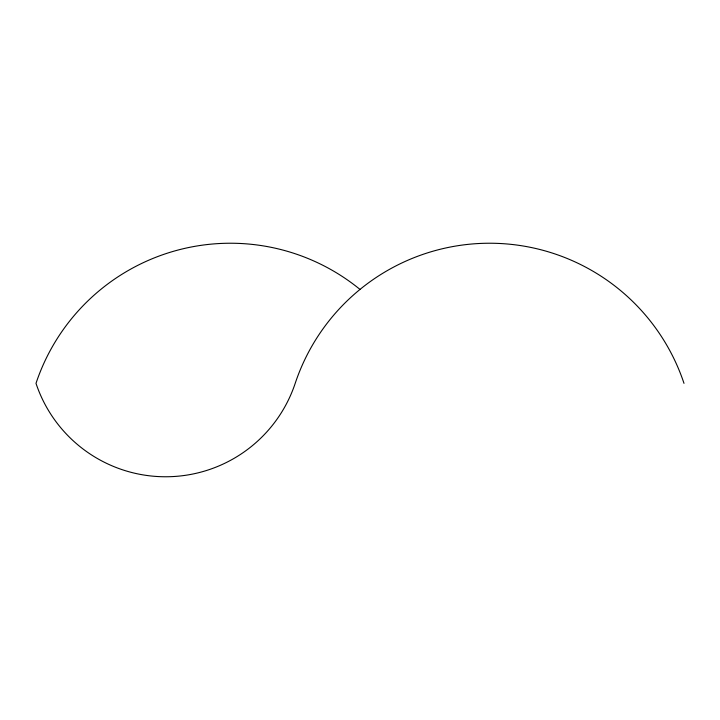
<?xml version="1.0" encoding="UTF-8"?>
<svg xmlns="http://www.w3.org/2000/svg" width="720" height="720" viewBox="0 0 720 720"><rect width="100%" height="100%" fill="white"/><g stroke="black" fill="none" stroke-linecap="round" stroke-linejoin="round"><path stroke-width="1.08" d="M360 289.422A204.912 204.912 0 0 0 36 383.355A136.611 136.611 0 0 0 295.2 383.355A204.912 204.912 0 0 1 684 383.355"/></g></svg>
